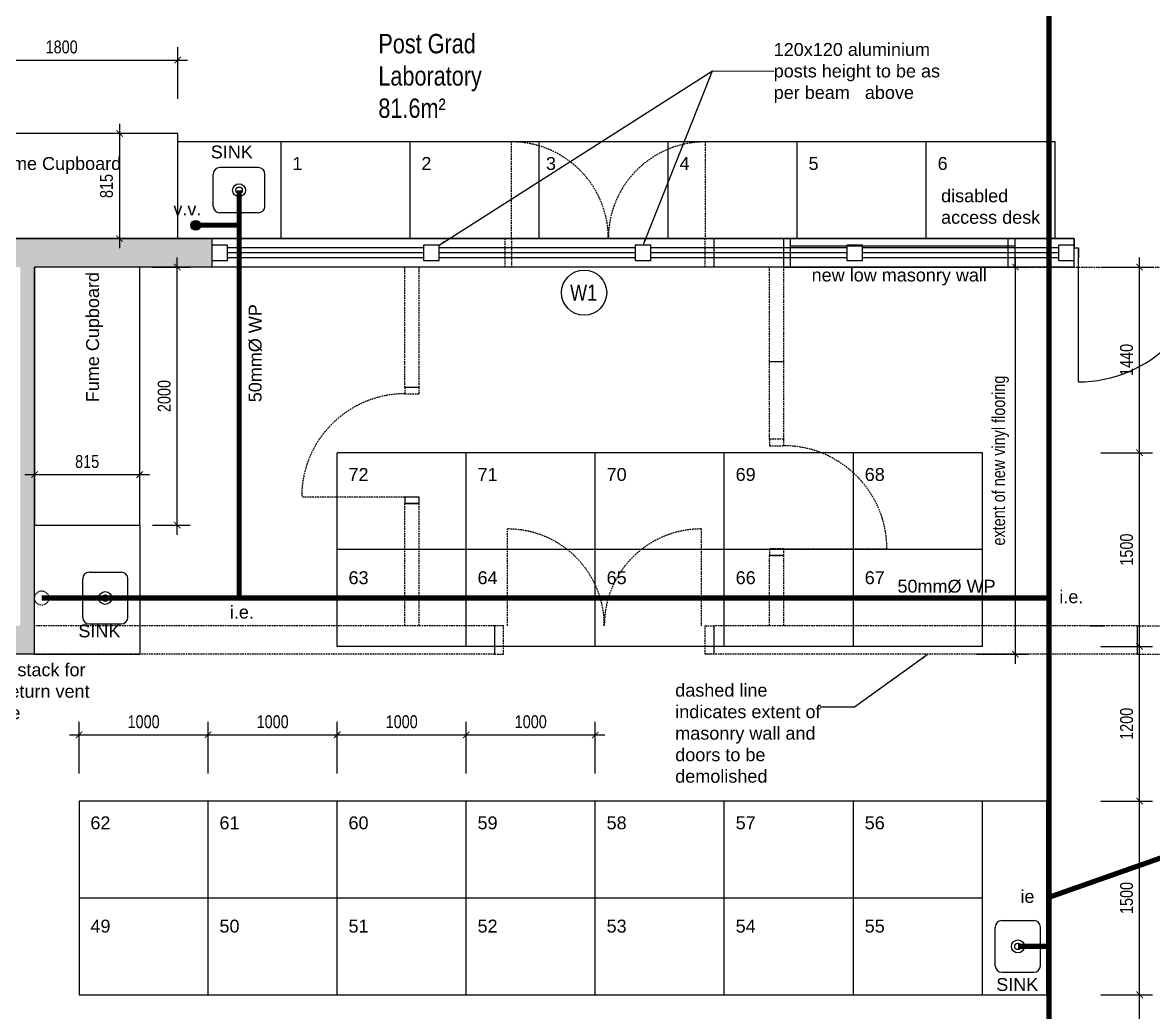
# Model space of a CAD drawing. Header units: millimetres. Extents: x -68315 to 81584, y -44830 to 67795.
# Drawn here: x -44518 to -35756, y 52759 to 60430 of the extents above; entities that cross this region are included whole.
import ezdxf

# ---------------------------------------------------------------- set-up
doc = ezdxf.new("R2010")
doc.units = ezdxf.units.MM
for name, pattern in [('DASHDOT2', [12.7, 6.35, -3.175, 0, -3.175]), ('HIDDEN2', [4.7625, 3.175, -1.5875]), ('PDASHED', [19.05, 12.7, -6.35])]:
    doc.linetypes.add(name, pattern=pattern)
for name, color, linetype in [('BRICK_WALLS_P4', 1, 'Continuous'), ('MSA-AREA', 7, 'Continuous'), ('MSA-DEMOLISH', 8, 'HIDDEN2'), ('MSA-DIMS20', 8, 'Continuous'), ('MSA-DIMS50', 8, 'Continuous'), ('MSA-DRAINAGE', 4, 'DASHDOT2'), ('MSA-ELEVATION 4', 8, 'Continuous'), ('MSA-FITTING', 5, 'Continuous'), ('MSA-HATCH ELEV1', 252, 'Continuous'), ('MSA-HATCH LAB', 151, 'Continuous'), ('MSA-SECTION LINES', 2, 'Continuous'), ('MSA-TEXT D&W 50', 7, 'Continuous'), ('MSA-TEXT1', 4, 'Continuous'), ('MSA-WALL-LOW', 2, 'Continuous'), ('MSA-WINDOW', 4, 'Continuous')]:
    doc.layers.add(name, color=color, linetype=linetype)
doc.layers.get('0').off()
doc.styles.add('Arial 1in50 2mm', font='arial.ttf', dxfattribs={"width": 0.8, "height": 100})
doc.styles.add('Arial 1in50 3mm', font='arial.ttf', dxfattribs={"width": 0.8, "height": 150})
doc.dimstyles.new('DIM-50', dxfattribs={"dimtxt": 100, "dimasz": 50, "dimexe": 100, "dimexo": 100, "dimgap": 50, "dimtad": 1, "dimdec": 0, "dimrnd": 5, "dimzin": 0, "dimdsep": 46, "dimtxsty": 'Arial 1in50 2mm', "dimblk": 'ARCHTICK', "dimcen": 0.09, "dimdle": 75, "dimclrd": 256, "dimclre": 256, "dimclrt": 256, "dimadec": 0, "dimazin": 0, "dimtfac": 1, "dimtdec": 0, "dimtix": 1, "dimtmove": 2, "dimatfit": 3, "dimfxl": 300, "dimfxlon": 1, "dimtolj": 1, "dimtzin": 0, "dimarcsym": 0})

# ---------------------------------------------------------------- blocks, each defined once
blk = doc.blocks.new('_ArchTick')
at = {"color": 0, "linetype": 'ByBlock', "const_width": 0.15}
blk.add_lwpolyline([(-0.5, -0.5), (0.5, 0.5)], dxfattribs=at)
blk = doc.blocks.new('*D1')
at = {"layer": 'MSA-DIMS50', "lineweight": -2, "ltscale": 0.2}
for p, q in [((-35862.4, 55520.5), (-35862.4, 57170.5)), ((-36162.4, 57095.5), (-35762.4, 57095.5)), ((-36162.4, 55595.5), (-35762.4, 55595.5))]:
    blk.add_line(p, q, dxfattribs=at)
at = {"layer": 'MSA-DIMS50', "lineweight": -2, "xscale": 50, "yscale": 50, "zscale": 50}
for p, rotation in [((-35862.4, 57095.5), 90), ((-35862.4, 55595.5), 270)]:
    blk.add_blockref('_ArchTick', p, dxfattribs=dict(at, rotation=rotation))
at = {"layer": 'MSA-DIMS50', "linetype": 'Continuous', "insert": (-35963.5, 56345.5), "char_height": 100, "attachment_point": 5, "rotation": 90, "style": 'Arial 1in50 2mm'}
blk.add_mtext('\\A1;1500', dxfattribs=at)
blk = doc.blocks.new('*D3')
at = {"layer": 'MSA-DIMS50', "lineweight": -2, "ltscale": 0.2}
for p, q in [((-43080.6, 54610.1), (-43080.6, 55010.1)), ((-42080.6, 54610.1), (-42080.6, 55010.1)), ((-43155.6, 54910.1), (-42005.6, 54910.1))]:
    blk.add_line(p, q, dxfattribs=at)
at = {"layer": 'MSA-DIMS50', "lineweight": -2, "xscale": 50, "yscale": 50, "zscale": 50, "rotation": 180}
blk.add_blockref('_ArchTick', (-43080.6, 54910.1), dxfattribs=at)
at = {"layer": 'MSA-DIMS50', "lineweight": -2, "xscale": 50, "yscale": 50, "zscale": 50}
blk.add_blockref('_ArchTick', (-42080.6, 54910.1), dxfattribs=at)
at = {"layer": 'MSA-DIMS50', "linetype": 'Continuous', "insert": (-42580.6, 55011.1), "char_height": 100, "attachment_point": 5, "style": 'Arial 1in50 2mm'}
blk.add_mtext('\\A1;1000', dxfattribs=at)
blk = doc.blocks.new('*D16')
at = {"layer": 'MSA-DIMS50', "lineweight": -2, "ltscale": 0.2}
for p, q in [((-43510.6, 58535.5), (-43219.7, 58535.5)), ((-43319.7, 56460.5), (-43319.7, 58610.5)), ((-43510.6, 56535.5), (-43219.7, 56535.5))]:
    blk.add_line(p, q, dxfattribs=at)
at = {"layer": 'MSA-DIMS50', "lineweight": -2, "xscale": 50, "yscale": 50, "zscale": 50}
for p, rotation in [((-43319.7, 58535.5), 90), ((-43319.7, 56535.5), 270)]:
    blk.add_blockref('_ArchTick', p, dxfattribs=dict(at, rotation=rotation))
at = {"layer": 'MSA-DIMS50', "linetype": 'Continuous', "insert": (-43420.7, 57535.5), "char_height": 100, "attachment_point": 5, "rotation": 90, "style": 'Arial 1in50 2mm'}
blk.add_mtext('\\A1;2000', dxfattribs=at)
blk = doc.blocks.new('*D18')
at = {"layer": 'MSA-HATCH LAB', "lineweight": -2, "ltscale": 0.2}
for p, q in [((-35862.4, 55520.5), (-35862.4, 57170.5)), ((-36162.4, 57095.5), (-35762.4, 57095.5)), ((-36162.4, 55595.5), (-35762.4, 55595.5))]:
    blk.add_line(p, q, dxfattribs=at)
at = {"layer": 'MSA-HATCH LAB', "lineweight": -2, "xscale": 50, "yscale": 50, "zscale": 50}
for p, rotation in [((-35862.4, 57095.5), 90), ((-35862.4, 55595.5), 270)]:
    blk.add_blockref('_ArchTick', p, dxfattribs=dict(at, rotation=rotation))
at = {"layer": 'MSA-HATCH LAB', "linetype": 'Continuous', "insert": (-35963.5, 56345.5), "char_height": 100, "attachment_point": 5, "rotation": 90, "style": 'Arial 1in50 2mm'}
blk.add_mtext('\\A1;1500', dxfattribs=at)
blk = doc.blocks.new('*D23')
at = {"layer": 'MSA-DIMS50', "lineweight": -2, "ltscale": 0.2}
for p, q in [((-36162.4, 58535.5), (-35762.4, 58535.5)), ((-35862.4, 57020.5), (-35862.4, 58610.5)), ((-36162.4, 57095.5), (-35762.4, 57095.5))]:
    blk.add_line(p, q, dxfattribs=at)
at = {"layer": 'MSA-DIMS50', "lineweight": -2, "xscale": 50, "yscale": 50, "zscale": 50}
for p, rotation in [((-35862.4, 58535.5), 90), ((-35862.4, 57095.5), 270)]:
    blk.add_blockref('_ArchTick', p, dxfattribs=dict(at, rotation=rotation))
at = {"layer": 'MSA-DIMS50', "linetype": 'Continuous', "insert": (-35963.5, 57815.5), "char_height": 100, "attachment_point": 5, "rotation": 90, "style": 'Arial 1in50 2mm'}
blk.add_mtext('\\A1;1440', dxfattribs=at)
blk = doc.blocks.new('*D27')
at = {"layer": 'MSA-DIMS50', "lineweight": -2, "ltscale": 0.2}
for p, q in [((-44080.6, 54610.1), (-44080.6, 55010.1)), ((-43080.6, 54610.1), (-43080.6, 55010.1)), ((-44155.6, 54910.1), (-43005.6, 54910.1))]:
    blk.add_line(p, q, dxfattribs=at)
at = {"layer": 'MSA-DIMS50', "lineweight": -2, "xscale": 50, "yscale": 50, "zscale": 50, "rotation": 180}
blk.add_blockref('_ArchTick', (-44080.6, 54910.1), dxfattribs=at)
at = {"layer": 'MSA-DIMS50', "lineweight": -2, "xscale": 50, "yscale": 50, "zscale": 50}
blk.add_blockref('_ArchTick', (-43080.6, 54910.1), dxfattribs=at)
at = {"layer": 'MSA-DIMS50', "linetype": 'Continuous', "insert": (-43580.6, 55011.1), "char_height": 100, "attachment_point": 5, "style": 'Arial 1in50 2mm'}
blk.add_mtext('\\A1;1000', dxfattribs=at)
blk = doc.blocks.new('*D28')
at = {"layer": 'MSA-DIMS50', "lineweight": -2, "ltscale": 0.2}
for p, q in [((-42080.6, 54610.1), (-42080.6, 55010.1)), ((-41080.6, 54610.1), (-41080.6, 55010.1)), ((-42155.6, 54910.1), (-41005.6, 54910.1))]:
    blk.add_line(p, q, dxfattribs=at)
at = {"layer": 'MSA-DIMS50', "lineweight": -2, "xscale": 50, "yscale": 50, "zscale": 50, "rotation": 180}
blk.add_blockref('_ArchTick', (-42080.6, 54910.1), dxfattribs=at)
at = {"layer": 'MSA-DIMS50', "lineweight": -2, "xscale": 50, "yscale": 50, "zscale": 50}
blk.add_blockref('_ArchTick', (-41080.6, 54910.1), dxfattribs=at)
at = {"layer": 'MSA-DIMS50', "linetype": 'Continuous', "insert": (-41580.6, 55011.1), "char_height": 100, "attachment_point": 5, "style": 'Arial 1in50 2mm'}
blk.add_mtext('\\A1;1000', dxfattribs=at)
blk = doc.blocks.new('*D29')
at = {"layer": 'MSA-DIMS50', "lineweight": -2, "ltscale": 0.2}
for p, q in [((-41080.6, 54610.1), (-41080.6, 55010.1)), ((-40080.6, 54610.1), (-40080.6, 55010.1)), ((-41155.6, 54910.1), (-40005.6, 54910.1))]:
    blk.add_line(p, q, dxfattribs=at)
at = {"layer": 'MSA-DIMS50', "lineweight": -2, "xscale": 50, "yscale": 50, "zscale": 50, "rotation": 180}
blk.add_blockref('_ArchTick', (-41080.6, 54910.1), dxfattribs=at)
at = {"layer": 'MSA-DIMS50', "lineweight": -2, "xscale": 50, "yscale": 50, "zscale": 50}
blk.add_blockref('_ArchTick', (-40080.6, 54910.1), dxfattribs=at)
at = {"layer": 'MSA-DIMS50', "linetype": 'Continuous', "insert": (-40580.6, 55011.1), "char_height": 100, "attachment_point": 5, "style": 'Arial 1in50 2mm'}
blk.add_mtext('\\A1;1000', dxfattribs=at)
blk = doc.blocks.new('*D42')
at = {"layer": 'MSA-DIMS50', "lineweight": -2, "ltscale": 0.2}
for p, q in [((-37124.6, 58535.5), (-36724.6, 58535.5)), ((-36824.6, 55460.5), (-36824.6, 58610.5)), ((-37124.6, 55535.5), (-36724.6, 55535.5))]:
    blk.add_line(p, q, dxfattribs=at)
at = {"layer": 'MSA-DIMS50', "lineweight": -2, "xscale": 50, "yscale": 50, "zscale": 50}
for p, rotation in [((-36824.6, 58535.5), 90), ((-36824.6, 55535.5), 270)]:
    blk.add_blockref('_ArchTick', p, dxfattribs=dict(at, rotation=rotation))
at = {"layer": 'MSA-DIMS50', "linetype": 'Continuous', "insert": (-36940.1, 57035.5), "char_height": 100, "attachment_point": 5, "rotation": 90, "style": 'Arial 1in50 2mm'}
blk.add_mtext('\\A1;extent of new vinyl flooring', dxfattribs=at)
blk = doc.blocks.new('*D69')
at = {"layer": 'MSA-DIMS50', "lineweight": -2, "ltscale": 0.2}
for p, q in [((-45115.6, 59970.5), (-45115.6, 60239.3)), ((-43315.6, 59839.3), (-43315.6, 60239.3)), ((-45190.6, 60139.3), (-43240.6, 60139.3))]:
    blk.add_line(p, q, dxfattribs=at)
at = {"layer": 'MSA-DIMS50', "lineweight": -2, "xscale": 50, "yscale": 50, "zscale": 50, "rotation": 180}
blk.add_blockref('_ArchTick', (-45115.6, 60139.3), dxfattribs=at)
at = {"layer": 'MSA-DIMS50', "lineweight": -2, "xscale": 50, "yscale": 50, "zscale": 50}
blk.add_blockref('_ArchTick', (-43315.6, 60139.3), dxfattribs=at)
at = {"layer": 'MSA-DIMS50', "linetype": 'Continuous', "insert": (-44215.6, 60240.3), "char_height": 100, "attachment_point": 5, "style": 'Arial 1in50 2mm'}
blk.add_mtext('\\A1;1800', dxfattribs=at)
blk = doc.blocks.new('*D71')
at = {"layer": 'MSA-DIMS50', "lineweight": -2, "ltscale": 0.2}
for p, q in [((-43766.8, 59645.5), (-43766.8, 58680.5)), ((-43466.8, 59570.5), (-43866.8, 59570.5)), ((-43466.8, 58755.5), (-43866.8, 58755.5))]:
    blk.add_line(p, q, dxfattribs=at)
at = {"layer": 'MSA-DIMS50', "lineweight": -2, "xscale": 50, "yscale": 50, "zscale": 50}
for p, rotation in [((-43766.8, 59570.5), 90), ((-43766.8, 58755.5), 270)]:
    blk.add_blockref('_ArchTick', p, dxfattribs=dict(at, rotation=rotation))
at = {"layer": 'MSA-DIMS50', "linetype": 'Continuous', "insert": (-43867.9, 59163), "char_height": 100, "attachment_point": 5, "rotation": 90, "style": 'Arial 1in50 2mm'}
blk.add_mtext('\\A1;815', dxfattribs=at)
blk = doc.blocks.new('*D76')
at = {"layer": 'MSA-DIMS50', "lineweight": -2, "ltscale": 0.2}
for p, q in [((-44425.6, 56635.5), (-44425.6, 57026.7)), ((-43610.6, 56635.5), (-43610.6, 57026.7)), ((-44500.6, 56926.7), (-43535.6, 56926.7))]:
    blk.add_line(p, q, dxfattribs=at)
at = {"layer": 'MSA-DIMS50', "lineweight": -2, "xscale": 50, "yscale": 50, "zscale": 50, "rotation": 180}
blk.add_blockref('_ArchTick', (-44425.6, 56926.7), dxfattribs=at)
at = {"layer": 'MSA-DIMS50', "lineweight": -2, "xscale": 50, "yscale": 50, "zscale": 50}
blk.add_blockref('_ArchTick', (-43610.6, 56926.7), dxfattribs=at)
at = {"layer": 'MSA-DIMS50', "linetype": 'Continuous', "insert": (-44018.1, 57027.7), "char_height": 100, "attachment_point": 5, "style": 'Arial 1in50 2mm'}
blk.add_mtext('\\A1;815', dxfattribs=at)
blk = doc.blocks.new('*D83')
at = {"layer": 'MSA-DIMS50', "lineweight": -2, "ltscale": 0.2}
for p, q in [((-35862.4, 50120.5), (-35862.4, 52970.5)), ((-36162.4, 52895.5), (-35762.4, 52895.5)), ((-36162.4, 50195.5), (-35762.4, 50195.5))]:
    blk.add_line(p, q, dxfattribs=at)
at = {"layer": 'MSA-DIMS50', "lineweight": -2, "xscale": 50, "yscale": 50, "zscale": 50}
for p, rotation in [((-35862.4, 52895.5), 90), ((-35862.4, 50195.5), 270)]:
    blk.add_blockref('_ArchTick', p, dxfattribs=dict(at, rotation=rotation))
at = {"layer": 'MSA-DIMS50', "linetype": 'Continuous', "insert": (-35963.5, 51545.5), "char_height": 100, "attachment_point": 5, "rotation": 90, "style": 'Arial 1in50 2mm'}
blk.add_mtext('\\A1;2700', dxfattribs=at)
blk = doc.blocks.new('*D84')
at = {"layer": 'MSA-DIMS50', "lineweight": -2, "ltscale": 0.2}
for p, q in [((-35862.4, 54320.5), (-35862.4, 55670.5)), ((-36162.4, 55595.5), (-35762.4, 55595.5)), ((-36162.4, 54395.5), (-35762.4, 54395.5))]:
    blk.add_line(p, q, dxfattribs=at)
at = {"layer": 'MSA-DIMS50', "lineweight": -2, "xscale": 50, "yscale": 50, "zscale": 50}
for p, rotation in [((-35862.4, 55595.5), 90), ((-35862.4, 54395.5), 270)]:
    blk.add_blockref('_ArchTick', p, dxfattribs=dict(at, rotation=rotation))
at = {"layer": 'MSA-DIMS50', "linetype": 'Continuous', "insert": (-35963.5, 54995.5), "char_height": 100, "attachment_point": 5, "rotation": 90, "style": 'Arial 1in50 2mm'}
blk.add_mtext('\\A1;1200', dxfattribs=at)
blk = doc.blocks.new('*D86')
at = {"layer": 'MSA-DIMS50', "lineweight": -2, "ltscale": 0.2}
for p, q in [((-35862.4, 52820.5), (-35862.4, 54470.5)), ((-36162.4, 54395.5), (-35762.4, 54395.5)), ((-36162.4, 52895.5), (-35762.4, 52895.5))]:
    blk.add_line(p, q, dxfattribs=at)
at = {"layer": 'MSA-DIMS50', "lineweight": -2, "xscale": 50, "yscale": 50, "zscale": 50}
for p, rotation in [((-35862.4, 54395.5), 90), ((-35862.4, 52895.5), 270)]:
    blk.add_blockref('_ArchTick', p, dxfattribs=dict(at, rotation=rotation))
at = {"layer": 'MSA-DIMS50', "linetype": 'Continuous', "insert": (-35963.5, 53645.5), "char_height": 100, "attachment_point": 5, "rotation": 90, "style": 'Arial 1in50 2mm'}
blk.add_mtext('\\A1;1500', dxfattribs=at)

msp = doc.modelspace()

# ---------------------------------------------------------------- hatches: boundary and pattern name
at = {"layer": 'MSA-ELEVATION 4', "ltscale": 0.2}
h = msp.add_hatch(color=10, dxfattribs=at)
h.dxf.hatch_style = 1
h.paths.add_polyline_path([(-43139.7, 58859.2, 1), (-43214.7, 58859.2, 1)])
at = {"layer": 'MSA-HATCH ELEV1', "ltscale": 0.2}
h = msp.add_hatch(color=256, dxfattribs=at)
h.dxf.hatch_style = 1
h.paths.add_polyline_path([(-45680.6, 58445.5), (-45790.6, 58445.5), (-45790.6, 55845.5), (-45680.6, 55845.5)])
h.paths.add_polyline_path([(-45115.6, 59870.5), (-45225.6, 59870.5), (-45225.6, 58755.5), (-45680.6, 58755.5), (-45680.6, 58535.5), (-44535.6, 58535.5), (-44535.6, 55755.5), (-45680.6, 55755.5), (-45680.6, 55535.5), (-44425.6, 55535.5), (-44425.6, 58535.5), (-43050.6, 58535.5), (-43050.6, 58755.5), (-45115.6, 58755.5)])
h.paths.add_polyline_path([(-45680.6, 61445.5), (-45115.6, 61445.5), (-45115.6, 61845.5), (-45680.6, 61845.5)])

# ---------------------------------------------------------------- linework, layer by layer
at = {"layer": 'BRICK_WALLS_P4', "linetype": 'Continuous'}
for p, q in [((-44425.6, 58755.5), (-45115.6, 58755.5)), ((-43050.6, 58755.5), (-44425.6, 58755.5)), ((-43050.6, 58755.5), (-43050.6, 58535.5)), ((-44425.6, 55535.5), (-44425.6, 58535.5)), ((-43050.6, 58535.5), (-44425.6, 58535.5)), ((-44425.6, 55535.5), (-45680.6, 55535.5))]:
    msp.add_line(p, q, dxfattribs=at)
at = {"layer": 'MSA-AREA', "ltscale": 0.2}
msp.add_lwpolyline([(-45115.6, 59870.5), (-45115.6, 58755.5), (-36370.6, 58755.5), (-36370.6, 58683.5), (-36335.6, 58683.5), (-36335.6, 58607.5)], dxfattribs=at)
at = {"layer": 'MSA-DEMOLISH', "linetype": 'PDASHED'}
for p, q in [((-40729.4, 58755.5), (-40729.4, 59505.5)), ((-39229.4, 59505.5), (-39229.4, 58755.5)), ((-38620.6, 57800.5), (-38620.6, 58755.5)), ((-41555.6, 57603), (-41555.6, 58535.5)), ((-41445.6, 57603), (-41445.6, 58535.5)), ((-38730.6, 57800.5), (-38730.6, 58535.5)), ((-36830.6, 58535.5), (-34830.6, 58535.5)), ((-38730.6, 57200.5), (-38730.6, 57800.5)), ((-38620.6, 57200.5), (-38620.6, 57800.5)), ((-41555.6, 56753), (-42355.6, 56753)), ((-41555.6, 55755.5), (-41555.6, 56703)), ((-41445.6, 55755.5), (-41445.6, 56703)), ((-40760.6, 55755.5), (-40760.6, 56505.5)), ((-39260.6, 56505.5), (-39260.6, 55755.5)), ((-38620.6, 56350.5), (-37820.6, 56350.5)), ((-38730.6, 55755.5), (-38730.6, 56300.5)), ((-38620.6, 55755.5), (-38620.6, 56300.5)), ((-40860.6, 55755.5), (-44425.6, 55755.5)), ((-35880.6, 55755.5), (-39160.6, 55755.5)), ((-35880.6, 55755.5), (-34680.6, 55755.5)), ((-40860.6, 55535.5), (-44425.6, 55535.5)), ((-35880.6, 55535.5), (-39229.4, 55535.5)), ((-35880.6, 55535.5), (-34680.6, 55535.5))]:
    msp.add_line(p, q, dxfattribs=at)
at = {"layer": 'MSA-DEMOLISH', "linetype": 'Continuous'}
for p, q in [((-40779.4, 58755.5), (-44425.6, 58755.5)), ((-38620.6, 58755.5), (-39160.6, 58755.5)), ((-39160.6, 58755.5), (-39160.6, 58535.5)), ((-38620.6, 58535.5), (-38620.6, 58755.5)), ((-38620.6, 58755.5), (-36830.6, 58755.5)), ((-38570.6, 58755.5), (-38570.6, 58535.5)), ((-38570.6, 58700.5), (-36830.6, 58700.5)), ((-40779.4, 58535.5), (-44425.6, 58535.5)), ((-38620.6, 58535.5), (-39160.6, 58535.5)), ((-38620.6, 58535.5), (-36830.6, 58535.5)), ((-38620.6, 57800.5), (-38730.6, 57800.5)), ((-41445.6, 57603), (-41555.6, 57603)), ((-41445.6, 56703), (-41555.6, 56703)), ((-38620.6, 56300.5), (-38730.6, 56300.5)), ((-40860.6, 55755.5), (-40860.6, 55535.5)), ((-39160.6, 55755.5), (-39160.6, 55535.5)), ((-36245.6, 55755.5), (-36130.6, 55755.5)), ((-35880.6, 55755.5), (-35880.6, 55535.5))]:
    msp.add_line(p, q, dxfattribs=at)
at = {"layer": 'MSA-DEMOLISH', "linetype": 'PDASHED'}
for points in [[(-40729.4, 58755.5), (-40729.4, 58535.5), (-40779.4, 58535.5), (-40779.4, 58755.5), (-40729.4, 58755.5)], [(-39160.6, 58755.5), (-39160.6, 58535.5), (-39229.4, 58535.5), (-39229.4, 58755.5), (-39160.6, 58755.5)], [(-41445.6, 57553), (-41445.6, 57603), (-41555.6, 57603), (-41555.6, 57553), (-41445.6, 57553)], [(-38620.6, 57150.5), (-38620.6, 57200.5), (-38730.6, 57200.5), (-38730.6, 57150.5), (-38620.6, 57150.5)], [(-38620.6, 56300.5), (-38620.6, 56350.5), (-38730.6, 56350.5), (-38730.6, 56300.5), (-38620.6, 56300.5)], [(-40860.6, 55755.5), (-40860.6, 55535.5), (-40791.9, 55535.5), (-40791.9, 55755.5), (-40860.6, 55755.5)], [(-39160.6, 55755.5), (-39160.6, 55535.5), (-39229.4, 55535.5), (-39229.4, 55755.5), (-39160.6, 55755.5)]]:
    msp.add_lwpolyline(points, dxfattribs=at)
at = {"layer": 'MSA-DEMOLISH', "linetype": 'Continuous'}
for points in [[(-36880.6, 58535.5), (-36880.6, 58755.5), (-36830.6, 58755.5), (-36830.6, 58535.5), (-36880.6, 58535.5)], [(-41445.6, 56703), (-41445.6, 56753), (-41555.6, 56753), (-41555.6, 56703), (-41445.6, 56703)]]:
    msp.add_lwpolyline(points, dxfattribs=at)
at = {"layer": 'MSA-DEMOLISH', "linetype": 'PDASHED'}
for centre, radius, start, end in [((-40729.4, 58755.5), 750, 0, 90), ((-39229.4, 58755.5), 750, 90, 180), ((-41555.6, 56753), 800, 90, 180), ((-38620.6, 56350.5), 800, 0, 90), ((-40760.6, 55755.5), 750, 0, 90), ((-39260.6, 55755.5), 750, 90.00001, 180)]:
    msp.add_arc(centre, radius, start, end, dxfattribs=at)
at = {"layer": 'MSA-DIMS20', "color": 10, "ltscale": 0.2}
msp.add_circle((-43177.2, 58859.2), 37.5, dxfattribs=at)
at = {"layer": 'MSA-DRAINAGE', "color": 72, "lineweight": 211, "ltscale": 2, "const_width": 40}
msp.add_lwpolyline([(-36564.4, 61410.5), (-36564.4, 43052.6)], dxfattribs=at)
at = {"layer": 'MSA-DRAINAGE', "color": 72, "lineweight": 200, "ltscale": 2, "const_width": 40}
for points in [[(-42840.6, 59130.5), (-42840.6, 55970.2)], [(-29262.7, 56221.1), (-36580.6, 53645.5)], [(-44370.6, 55970.2), (-36564.4, 55970.2)]]:
    msp.add_lwpolyline(points, dxfattribs=at)
at = {"layer": 'MSA-DRAINAGE', "color": 72, "ltscale": 2, "const_width": 40}
for points in [[(-43177.2, 58859.2), (-42840.6, 58859.2)], [(-36805.6, 53270.5), (-36564.4, 53270.5)]]:
    msp.add_lwpolyline(points, dxfattribs=at)
at = {"layer": 'MSA-DRAINAGE'}
msp.add_circle((-44370.6, 55970.2), 55, dxfattribs=at)
at = {"layer": 'MSA-DRAINAGE', "ltscale": 0.2}
msp.add_circle((-36805.6, 53270.5), 25, dxfattribs=at)
at = {"layer": 'MSA-FITTING', "ltscale": 0.2}
for p, q in [((-36515.6, 59505.5), (-43315.6, 59505.5)), ((-43040.6, 59005.5), (-43040.6, 59255.5)), ((-42690.6, 59305.5), (-42990.6, 59305.5)), ((-42640.6, 59005.5), (-42640.6, 59255.5)), ((-42690.6, 58955.5), (-42990.6, 58955.5)), ((-37080.6, 57095.5), (-42080.6, 57095.5)), ((-42080.6, 55595.5), (-42080.6, 57095.5)), ((-41080.6, 55595.5), (-41080.6, 57095.5)), ((-40080.6, 55595.5), (-40080.6, 57095.5)), ((-39080.6, 55595.5), (-39080.6, 57095.5)), ((-38080.6, 55595.5), (-38080.6, 57095.5)), ((-37080.6, 55595.5), (-37080.6, 57095.5)), ((-43610.6, 56535.5), (-43610.6, 55535.5)), ((-37080.6, 56345.5), (-42080.6, 56345.5)), ((-44002.7, 56170.2), (-43752.7, 56170.2)), ((-44052.7, 55820.2), (-44052.7, 56120.2)), ((-43702.7, 55820.2), (-43702.7, 56120.2)), ((-44002.7, 55770.2), (-43752.7, 55770.2)), ((-37080.6, 55595.5), (-42080.6, 55595.5)), ((-44425.6, 55535.5), (-43610.6, 55535.5)), ((-43080.6, 52895.5), (-43080.6, 54395.5)), ((-42080.6, 52895.5), (-42080.6, 54395.5)), ((-41080.6, 52895.5), (-41080.6, 54395.5)), ((-40080.6, 52895.5), (-40080.6, 54395.5)), ((-39080.6, 52895.5), (-39080.6, 54395.5)), ((-38080.6, 52895.5), (-38080.6, 54395.5)), ((-37080.6, 52895.5), (-37080.6, 54395.5)), ((-36580.6, 52895.5), (-36580.6, 54395.5)), ((-37080.6, 53645.5), (-44080.6, 53645.5)), ((-36930.6, 53470.5), (-36680.6, 53470.5)), ((-36980.6, 53120.5), (-36980.6, 53420.5)), ((-36630.6, 53120.5), (-36630.6, 53420.5)), ((-36930.6, 53070.5), (-36680.6, 53070.5))]:
    msp.add_line(p, q, dxfattribs=at)
for points in [[(-45115.6, 59570.5), (-45115.6, 58755.5), (-43315.6, 58755.5), (-43315.6, 59570.5)], [(-43610.6, 58535.5), (-44425.6, 58535.5), (-44425.6, 56535.5), (-43610.6, 56535.5)], [(-44080.6, 52895.5), (-36580.6, 52895.5), (-36580.6, 54395.5), (-44080.6, 54395.5)]]:
    msp.add_lwpolyline(points, close=True, dxfattribs=at)
for points in [[(-43315.6, 58755.5), (-43315.6, 59505.5)], [(-42515.6, 58755.5), (-42515.6, 59505.5)], [(-41515.6, 58755.5), (-41515.6, 59505.5)], [(-40515.6, 58755.5), (-40515.6, 59505.5)], [(-39515.6, 58755.5), (-39515.6, 59505.5)], [(-39515.6, 58755.5), (-39515.6, 59505.5)], [(-38515.6, 58755.5), (-38515.6, 59505.5)], [(-37515.6, 58755.5), (-37515.6, 59505.5)], [(-36515.6, 58755.5), (-36515.6, 59505.5)], [(-36515.6, 58755.5), (-36515.6, 59505.5)]]:
    msp.add_lwpolyline(points, dxfattribs=at)
for centre, radius in [((-42840.6, 59130.5), 50), ((-42840.6, 59130.5), 25), ((-43877.7, 55970.2), 50), ((-43877.7, 55970.2), 25), ((-36805.6, 53270.5), 50), ((-36805.6, 53270.5), 25)]:
    msp.add_circle(centre, radius, dxfattribs=at)
for centre, start, end in [((-42990.6, 59255.5), 90, 180), ((-42690.6, 59255.5), 0, 90), ((-42990.6, 59005.5), 180, 270), ((-42690.6, 59005.5), 270, 0), ((-44002.7, 56120.2), 90, 180), ((-43752.7, 56120.2), 0, 90), ((-44002.7, 55820.2), 180, 270), ((-43752.7, 55820.2), 270, 0), ((-36930.6, 53420.5), 90, 180), ((-36680.6, 53420.5), 0, 90), ((-36930.6, 53120.5), 180, 270), ((-36680.6, 53120.5), 270, 0)]:
    msp.add_arc(centre, 50, start, end, dxfattribs=at)
at = {"layer": 'MSA-SECTION LINES', "ltscale": 0.2}
for points in [[(-43050.6, 58585.5), (-42930.6, 58585.5), (-42930.6, 58705.5), (-43050.6, 58705.5)], [(-41410.6, 58585.5), (-41290.6, 58585.5), (-41290.6, 58705.5), (-41410.6, 58705.5)], [(-39770.6, 58585.5), (-39650.6, 58585.5), (-39650.6, 58705.5), (-39770.6, 58705.5)], [(-38130.6, 58585.5), (-38010.6, 58585.5), (-38010.6, 58705.5), (-38130.6, 58705.5)], [(-36490.6, 58585.5), (-36370.6, 58585.5), (-36370.6, 58705.5), (-36490.6, 58705.5)]]:
    msp.add_lwpolyline(points, close=True, dxfattribs=at)
at = {"layer": 'MSA-TEXT D&W 50'}
msp.add_circle((-40167, 58336.9), 175, dxfattribs=at)
at = {"layer": 'MSA-WALL-LOW', "ltscale": 0.2}
for p, q in [((-36370.6, 58755.5), (-43050.6, 58755.5)), ((-36370.6, 58535.5), (-36370.6, 58755.5)), ((-36370.6, 58535.5), (-43050.6, 58535.5))]:
    msp.add_line(p, q, dxfattribs=at)
at = {"layer": 'MSA-WINDOW', "ltscale": 0.2}
for p, q in [((-41410.6, 58683.5), (-42930.6, 58683.5)), ((-41410.6, 58645.5), (-42930.6, 58645.5)), ((-39770.6, 58683.5), (-41290.6, 58683.5)), ((-39770.6, 58645.5), (-41290.6, 58645.5)), ((-38130.6, 58683.5), (-39650.6, 58683.5)), ((-38130.6, 58645.5), (-39650.6, 58645.5)), ((-36490.6, 58683.5), (-38010.6, 58683.5)), ((-36490.6, 58645.5), (-38010.6, 58645.5)), ((-36370.6, 58607.5), (-36370.6, 58683.5)), ((-36335.6, 57645.5), (-36335.6, 58683.5)), ((-36335.6, 58607.5), (-36335.6, 58683.5)), ((-41410.6, 58607.5), (-42930.6, 58607.5)), ((-39770.6, 58607.5), (-41290.6, 58607.5)), ((-38130.6, 58607.5), (-39650.6, 58607.5)), ((-36490.6, 58607.5), (-38010.6, 58607.5))]:
    msp.add_line(p, q, dxfattribs=at)
msp.add_arc((-36335.6, 58645.5), 1000, 270, 1.08878, dxfattribs=at)

# ---------------------------------------------------------------- texts
at = {"layer": 'MSA-DIMS50', "ltscale": 0.2, "char_height": 100, "attachment_point": 1, "style": 'Arial 1in50 2mm'}
for s, insert in [('{\\W1;1}', (-42427.8, 59387.8)), ('{\\W1;2}', (-41427.8, 59387.8)), ('{\\W1;3}', (-40462.8, 59387.8)), ('{\\W1;4}', (-39427.8, 59387.8)), ('{\\W1;5}', (-38427.8, 59387.8)), ('{\\W1;6}', (-37427.8, 59387.8)), ('{\\W1;72}', (-41992.8, 56977.8)), ('{\\W1;71}', (-40992.8, 56977.8)), ('{\\W1;70}', (-39992.8, 56977.8)), ('{\\W1;69}', (-38992.8, 56977.8)), ('{\\W1;68}', (-37992.8, 56977.8)), ('{\\W1;63}', (-41992.8, 56177.8)), ('{\\W1;64}', (-40992.8, 56177.8)), ('{\\W1;65}', (-39992.8, 56177.8)), ('{\\W1;66}', (-38992.8, 56177.8)), ('{\\W1;67}', (-37992.8, 56177.8)), ('{\\W1;62}', (-43992.8, 54277.8)), ('{\\W1;61}', (-42992.8, 54277.8)), ('{\\W1;60}', (-41992.8, 54277.8)), ('{\\W1;59}', (-40992.8, 54277.8)), ('{\\W1;58}', (-39992.8, 54277.8)), ('{\\W1;57}', (-38992.8, 54277.8)), ('{\\W1;56}', (-37992.8, 54277.8)), ('{\\W1;49}', (-43992.8, 53477.8)), ('{\\W1;50}', (-42992.8, 53477.8)), ('{\\W1;51}', (-41992.8, 53477.8)), ('{\\W1;52}', (-40992.8, 53477.8)), ('{\\W1;53}', (-39992.8, 53477.8)), ('{\\W1;54}', (-38992.8, 53477.8)), ('{\\W1;55}', (-37992.8, 53477.8))]:
    msp.add_mtext_dynamic_manual_height_columns(s, width=959.852, gutter_width=500, heights=[0], dxfattribs=dict(at, insert=insert))
at = {"layer": 'MSA-TEXT D&W 50', "insert": (-40275.7, 58400), "char_height": 125, "attachment_point": 1, "style": 'Arial 1in50 2mm'}
msp.add_mtext_dynamic_manual_height_columns('W1', width=217.149, gutter_width=15, heights=[0], dxfattribs=at)
at = {"layer": 'MSA-TEXT1', "ltscale": 0.2, "attachment_point": 1}
for s, width, insert, char_height, style in [('Post Grad Laboratory 81.6m²', 959.852, (-41761.3, 60341.7), 150, 'Arial 1in50 3mm'), ('{\\W1;120x120 aluminium posts height to be as per beam   above}', 1391.254, (-38697.9, 60271.4), 100, 'Arial 1in50 2mm'), ('{\\W1;SINK}', 959.852, (-43060.1, 59477.2), 100, 'Arial 1in50 2mm'), ('{\\W1;Fume Cupboard}', 959.852, (-44763.5, 59387.8), 100, 'Arial 1in50 2mm'), ('{\\W1;disabled access desk}', 959.852, (-37401, 59137.4), 100, 'Arial 1in50 2mm'), ('{\\W1;v.v.}', 959.852, (-43349.7, 59034.8), 100, 'Arial 1in50 2mm'), ('{\\W1;new low masonry wall}', 1744.839, (-38404, 58523.5), 100, 'Arial 1in50 2mm'), ('{\\W1;50mm%%C WP}', 959.852, (-37738.9, 56112), 100, 'Arial 1in50 2mm'), ('{\\W1;i.e.}', 959.852, (-36484.5, 56030.2), 100, 'Arial 1in50 2mm'), ('{\\W1;i.e.}', 959.852, (-42912.1, 55911.4), 100, 'Arial 1in50 2mm'), ('{\\W1;SINK}', 959.852, (-44086.1, 55765.5), 100, 'Arial 1in50 2mm'), ('{\\W1;stub stack for no return vent valve}', 959.852, (-44861.2, 55464.4), 100, 'Arial 1in50 2mm'), ('{\\W1;dashed line indicates extent of masonry wall and doors to be demolished}', 1227.79, (-39460.8, 55306), 100, 'Arial 1in50 2mm'), ('{\\W1;ie}', 959.852, (-36785.8, 53707.5), 100, 'Arial 1in50 2mm'), ('{\\W1;SINK}', 959.852, (-36973.3, 53025.2), 100, 'Arial 1in50 2mm')]:
    msp.add_mtext_dynamic_manual_height_columns(s, width=width, gutter_width=500, heights=[0], dxfattribs=dict(at, insert=insert, char_height=char_height, style=style))
at = {"layer": 'MSA-TEXT1', "ltscale": 0.2, "char_height": 100, "attachment_point": 1, "rotation": 90, "style": 'Arial 1in50 2mm'}
for s, insert in [('{\\W1;Fume Cupboard}', (-44025.9, 57487.4)), ('{\\W1;50mm%%C WP}', (-42766.2, 57487.4))]:
    msp.add_mtext_dynamic_manual_height_columns(s, width=959.852, gutter_width=500, heights=[0], dxfattribs=dict(at, insert=insert))

# ---------------------------------------------------------------- dimensions: what is measured, and where the dimension line sits
at = {"layer": 'MSA-DIMS50', "ltscale": 0.2}
for base, p1, p2, picture, middle in [((-43315.6, 60139.3), (-45115.6, 59870.5), (-43315.6, 59570.5), '*D69', (-44215.6, 60240.3)), ((-43610.6, 56926.7), (-44425.6, 56535.5), (-43610.6, 56535.5), '*D76', (-44018.1, 57027.7)), ((-43080.6, 54910.1), (-44080.6, 54395.5), (-43080.6, 54395.5), '*D27', (-43580.6, 55011.1)), ((-42080.6, 54910.1), (-43080.6, 54395.5), (-42080.6, 54395.5), '*D3', (-42580.6, 55011.1)), ((-41080.6, 54910.1), (-42080.6, 54395.5), (-41080.6, 54395.5), '*D28', (-41580.6, 55011.1)), ((-40080.6, 54910.1), (-41080.6, 54395.5), (-40080.6, 54395.5), '*D29', (-40580.6, 55011.1))]:
    dim = msp.add_linear_dim(base=base, p1=p1, p2=p2, dimstyle='DIM-50', dxfattribs=at)
    dim.commit()
    dim.dimension.update_dxf_attribs({"geometry": picture, "text_midpoint": middle})
for base, p1, p2, picture, middle in [((-43766.8, 58755.5), (-43315.6, 59570.5), (-43050.6, 58755.5), '*D71', (-43867.9, 59163)), ((-43319.7, 58535.5), (-43610.6, 56535.5), (-43610.6, 58535.5), '*D16', (-43420.7, 57535.5)), ((-35862.4, 58535.5), (-36580.6, 57095.5), (-36580.6, 58535.5), '*D23', (-35963.5, 57815.5)), ((-35862.4, 57095.5), (-36580.6, 55595.5), (-36580.6, 57095.5), '*D1', (-35963.5, 56345.5)), ((-35862.4, 55595.5), (-36580.6, 54395.5), (-36580.6, 55595.5), '*D84', (-35963.5, 54995.5)), ((-35862.4, 54395.5), (-36580.6, 52895.5), (-36580.6, 54395.5), '*D86', (-35963.5, 53645.5)), ((-35862.4, 52895.5), (-36580.6, 50195.5), (-36580.6, 52895.5), '*D83', (-35963.5, 51545.5))]:
    dim = msp.add_linear_dim(base=base, p1=p1, p2=p2, angle=90, dimstyle='DIM-50', dxfattribs=at)
    dim.commit()
    dim.dimension.update_dxf_attribs({"geometry": picture, "text_midpoint": middle})
dim = msp.add_linear_dim(base=(-36824.6, 58535.5), p1=(-37555, 55535.5), p2=(-37555, 58535.5), angle=90, text='extent of new vinyl flooring', dimstyle='DIM-50', dxfattribs=at)
dim.commit()
dim.dimension.update_dxf_attribs({"geometry": '*D42', "text_midpoint": (-36940.1, 57035.5)})
at = {"layer": 'MSA-HATCH LAB', "ltscale": 0.2}
dim = msp.add_linear_dim(base=(-35862.4, 57095.5), p1=(-36580.6, 55595.5), p2=(-36580.6, 57095.5), angle=90, dimstyle='DIM-50', dxfattribs=at)
dim.commit()
dim.dimension.update_dxf_attribs({"geometry": '*D18', "text_midpoint": (-35963.5, 56345.5)})

# ---------------------------------------------------------------- leaders
at = {"layer": 'MSA-DIMS50', "ltscale": 0.2}
for points in [[(-41290.6, 58705.5), (-39171.9, 60054.9)], [(-39710.6, 58705.5), (-39171.9, 60054.9), (-38697.9, 60054)], [(-37501, 55535.5), (-38071.8, 55124.9), (-38340.5, 55124.9)]]:
    msp.add_leader(points, dimstyle='DIM-50', dxfattribs=at)

doc.saveas('drawing.dxf')
